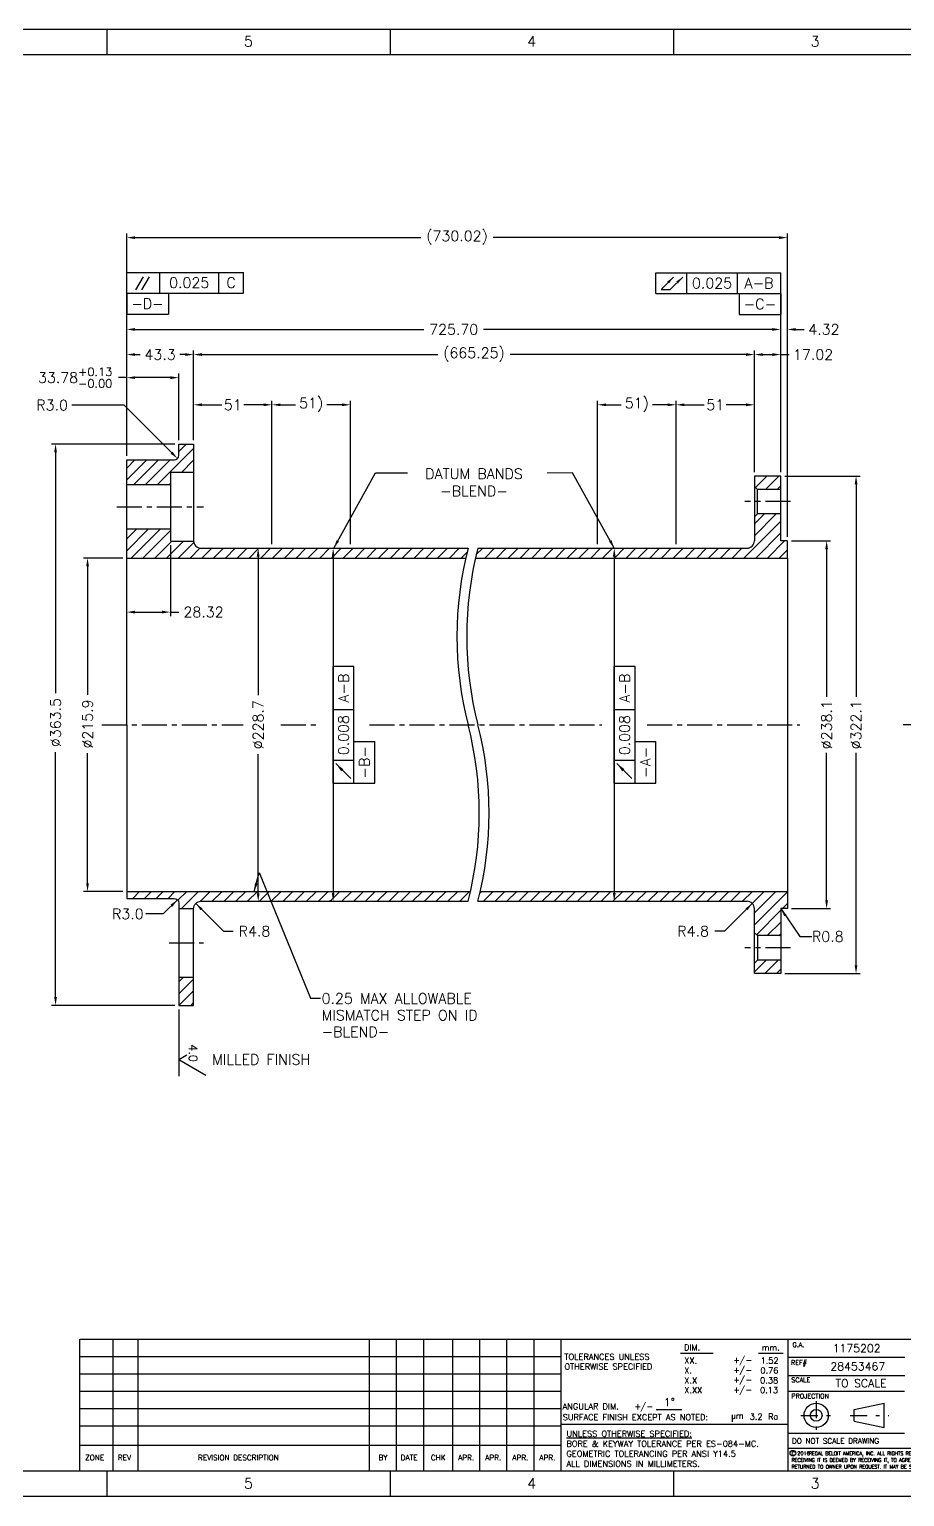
# Model space of a CAD drawing. Header units: inches. Extents: x 0 to 57.8, y 0 to 37.4.
# Drawn here: x 19.69 to 42.01, y 0 to 37.4 of the extents above; entities that cross this region are included whole.
import ezdxf
from ezdxf.enums import TextEntityAlignment as Align

# ---------------------------------------------------------------- set-up
doc = ezdxf.new("R2010")
doc.units = ezdxf.units.IN
doc.header["$LTSCALE"] = 0.51
doc.header["$MEASUREMENT"] = 0
doc.linetypes.add('CENTER', pattern=[2, 1.25, -0.25, 0.25, -0.25])
doc.linetypes.add('DASHDOT', pattern=[1, 0.5, -0.25, 0, -0.25])
for name, color, linetype in [('BORDER', 5, 'Continuous'), ('CENTER', 4, 'CENTER'), ('DIM', 1, 'Continuous'), ('OBJ', 2, 'Continuous'), ('ROUND_OFF_DIM', 5, 'Continuous'), ('TEXT', 2, 'Continuous'), ('XHATCH', 3, 'Continuous')]:
    doc.layers.add(name, color=color, linetype=linetype)
doc.styles.add('ROMANC', font='romanc', dxfattribs={"height": 0.1563})
doc.styles.add('ROMANS', font='romans')
doc.styles.get("Standard").update_dxf_attribs({"font": 'romans.shx'})
doc.dimstyles.get("Standard").update_dxf_attribs({"dimtxt": 0.156, "dimasz": 0.156, "dimexe": 0.0625, "dimexo": 0.0625, "dimgap": 0.09, "dimtad": 0, "dimdec": 3, "dimzin": 4, "dimdsep": 46, "dimtxsty": 'ROMANS', "dimcen": 0, "dimclrd": 1, "dimclre": 1, "dimclrt": 2, "dimazin": 1, "dimtfac": 0.8, "dimtdec": 3, "dimtofl": 0, "dimtmove": 0, "dimatfit": 3, "dimfxl": 1, "dimtolj": 1, "dimtzin": 4, "dimlwd": -1, "dimlwe": -1, "dimarcsym": 0})
doc.dimstyles.new('Standard$0', dxfattribs={"dimtxt": 0.156, "dimasz": 0.156, "dimexe": 0.0625, "dimexo": 0.0625, "dimgap": 0.09, "dimtad": 0, "dimdec": 3, "dimzin": 4, "dimdsep": 46, "dimtxsty": 'ROMANS', "dimcen": 0, "dimclrd": 1, "dimclre": 1, "dimclrt": 2, "dimazin": 1, "dimtfac": 0.8, "dimtdec": 3, "dimtofl": 0, "dimtmove": 0, "dimatfit": 3, "dimfxl": 1, "dimtolj": 1, "dimtzin": 4, "dimlwd": -1, "dimlwe": -1, "dimarcsym": 0})

# ---------------------------------------------------------------- blocks, each defined once
blk = doc.blocks.new('*D57')
at = {"layer": 'Defpoints', "color": 0, "transparency": 16777216}
for p in [(22.17, 24.671), (23.285, 24.358), (23.285, 22.546)]:
    blk.add_point(p, dxfattribs=at)
at = {"layer": 'DIM', "color": 1, "transparency": 16777216}
for p, q in [((23.285, 24.256), (23.285, 22.444)), ((22.382, 22.546), (23.072, 22.546)), ((23.285, 22.546), (23.497, 22.546))]:
    blk.add_line(p, q, dxfattribs=at)
for points in [[(22.382, 22.582), (22.382, 22.511), (22.17, 22.546)], [(23.072, 22.582), (23.072, 22.511), (23.285, 22.546)]]:
    blk.add_solid(points, dxfattribs=at)
at = {"layer": 'DIM', "color": 2, "transparency": 16777216, "insert": (24.13, 22.546), "char_height": 0.2652, "attachment_point": 5, "style": 'ROMANS'}
blk.add_mtext('\\A1;28.32', dxfattribs=at)
blk = doc.blocks.new('*D58')
at = {"layer": 'Defpoints', "color": 0, "transparency": 16777216}
for p in [(20.356, 26.83), (23.5, 26.83), (23.5, 12.52)]:
    blk.add_point(p, dxfattribs=at)
at = {"layer": 'DIM', "color": 1, "transparency": 16777216}
for p, q in [((23.398, 26.83), (20.254, 26.83)), ((20.356, 26.618), (20.356, 20.483)), ((20.356, 12.732), (20.356, 18.979)), ((23.398, 12.52), (20.254, 12.52))]:
    blk.add_line(p, q, dxfattribs=at)
for points in [[(20.321, 26.618), (20.391, 26.618), (20.356, 26.83)], [(20.321, 12.732), (20.391, 12.732), (20.356, 12.52)]]:
    blk.add_solid(points, dxfattribs=at)
at = {"layer": 'DIM', "color": 2, "transparency": 16777216, "insert": (20.356, 19.731), "char_height": 0.2652, "attachment_point": 5, "rotation": 90, "style": 'ROMANS'}
blk.add_mtext('\\A1;%%c363.5', dxfattribs=at)
blk = doc.blocks.new('*D59')
at = {"layer": 'Defpoints', "color": 0, "transparency": 16777216}
for p in [(22.17, 23.925), (21.172, 15.425), (22.17, 15.425)]:
    blk.add_point(p, dxfattribs=at)
at = {"layer": 'DIM', "color": 1, "transparency": 16777216}
for p, q in [((22.068, 23.925), (21.07, 23.925)), ((21.172, 23.713), (21.172, 20.439)), ((21.172, 15.637), (21.172, 18.947)), ((22.068, 15.425), (21.07, 15.425))]:
    blk.add_line(p, q, dxfattribs=at)
for points in [[(21.136, 23.713), (21.207, 23.713), (21.172, 23.925)], [(21.136, 15.637), (21.207, 15.637), (21.172, 15.425)]]:
    blk.add_solid(points, dxfattribs=at)
at = {"layer": 'DIM', "color": 2, "transparency": 16777216, "insert": (21.172, 19.693), "char_height": 0.2652, "attachment_point": 5, "rotation": 90, "style": 'ROMANS'}
blk.add_mtext('\\A1;%%c215.9', dxfattribs=at)
blk = doc.blocks.new('es-fin')
at = {"layer": 'DIM'}
for q in [(0.234, 0.405), (-0.071, 0.122)]:
    blk.add_line((0, 0), q, dxfattribs=at)
at = {"layer": 'DIM', "color": 2, "style": 'ROMANS'}
blk.add_attdef('000', text='', height=0.125, dxfattribs=at).set_placement((-0.096, 0.214), align=Align.MIDDLE_CENTER)
blk = doc.blocks.new('*D60')
at = {"layer": 'Defpoints', "color": 0, "transparency": 16777216}
for p in [(22.17, 29.11), (23.875, 26.83), (22.17, 26.425)]:
    blk.add_point(p, dxfattribs=at)
at = {"layer": 'TEXT', "color": 1, "transparency": 16777216}
for p, q in [((23.875, 26.932), (23.875, 29.212)), ((22.382, 29.11), (22.516, 29.11)), ((23.662, 29.11), (23.528, 29.11))]:
    blk.add_line(p, q, dxfattribs=at)
for points in [[(22.382, 29.146), (22.382, 29.075), (22.17, 29.11)], [(23.662, 29.146), (23.662, 29.075), (23.875, 29.11)]]:
    blk.add_solid(points, dxfattribs=at)
at = {"layer": 'TEXT', "color": 2, "transparency": 16777216, "insert": (23.022, 29.11), "char_height": 0.2652, "attachment_point": 5, "style": 'ROMANS'}
blk.add_mtext('\\A1;43.3', dxfattribs=at)
blk = doc.blocks.new('*D61')
at = {"layer": 'Defpoints', "color": 0, "transparency": 16777216}
for p in [(22.17, 28.522), (23.5, 26.83), (22.17, 26.425)]:
    blk.add_point(p, dxfattribs=at)
at = {"layer": 'DIM', "color": 1, "transparency": 16777216}
for p, q in [((22.17, 28.522), (21.957, 28.522)), ((22.17, 26.527), (22.17, 28.624)), ((23.287, 28.522), (22.382, 28.522)), ((23.5, 26.932), (23.5, 28.624))]:
    blk.add_line(p, q, dxfattribs=at)
for points in [[(22.382, 28.557), (22.382, 28.486), (22.17, 28.522)], [(23.287, 28.557), (23.287, 28.486), (23.5, 28.522)]]:
    blk.add_solid(points, dxfattribs=at)
at = {"layer": 'DIM', "color": 2, "transparency": 16777216, "insert": (20.856, 28.522), "char_height": 0.2652, "attachment_point": 5, "style": 'ROMANS'}
blk.add_mtext('\\A1;33.78{\\H0.21216;\\S+0.13^ -0.00;}', dxfattribs=at)
blk = doc.blocks.new('*D62')
at = {"layer": 'Defpoints', "color": 0, "transparency": 16777216}
for p in [(39.019, 24.362), (40.019, 24.362), (39.019, 14.988)]:
    blk.add_point(p, dxfattribs=at)
at = {"layer": 'DIM', "color": 1, "transparency": 16777216}
for p, q in [((39.121, 24.362), (40.121, 24.362)), ((40.019, 24.149), (40.019, 20.389)), ((40.019, 15.201), (40.019, 18.961)), ((39.121, 14.988), (40.121, 14.988))]:
    blk.add_line(p, q, dxfattribs=at)
for points in [[(39.984, 24.149), (40.055, 24.149), (40.019, 24.362)], [(39.984, 15.201), (40.055, 15.201), (40.019, 14.988)]]:
    blk.add_solid(points, dxfattribs=at)
at = {"layer": 'DIM', "color": 2, "transparency": 16777216, "insert": (40.019, 19.675), "char_height": 0.2652, "attachment_point": 5, "rotation": 90, "style": 'ROMANS'}
blk.add_mtext('\\A1;%%c238.1', dxfattribs=at)
blk = doc.blocks.new('*D63')
at = {"layer": 'Defpoints', "color": 0, "transparency": 16777216}
for p in [(38.849, 26.015), (40.769, 26.015), (38.849, 13.335)]:
    blk.add_point(p, dxfattribs=at)
at = {"layer": 'DIM', "color": 1, "transparency": 16777216}
for p, q in [((38.951, 26.015), (40.871, 26.015)), ((40.769, 25.803), (40.769, 20.389)), ((40.769, 13.547), (40.769, 18.961)), ((38.951, 13.335), (40.871, 13.335))]:
    blk.add_line(p, q, dxfattribs=at)
for points in [[(40.734, 25.803), (40.805, 25.803), (40.769, 26.015)], [(40.734, 13.547), (40.805, 13.547), (40.769, 13.335)]]:
    blk.add_solid(points, dxfattribs=at)
at = {"layer": 'DIM', "color": 2, "transparency": 16777216, "insert": (40.769, 19.675), "char_height": 0.2652, "attachment_point": 5, "rotation": 90, "style": 'ROMANS'}
blk.add_mtext('\\A1;%%c322.1', dxfattribs=at)
blk = doc.blocks.new('*D64')
at = {"layer": 'Defpoints', "color": 0, "transparency": 16777216}
for p in [(38.849, 29.11), (38.179, 26.015), (38.849, 26.015)]:
    blk.add_point(p, dxfattribs=at)
at = {"layer": 'DIM', "color": 1, "transparency": 16777216}
for p, q in [((38.179, 26.117), (38.179, 29.212)), ((38.849, 26.117), (38.849, 29.212)), ((38.392, 29.11), (38.637, 29.11)), ((38.849, 29.11), (39.062, 29.11))]:
    blk.add_line(p, q, dxfattribs=at)
for points in [[(38.392, 29.146), (38.392, 29.075), (38.179, 29.11)], [(38.637, 29.146), (38.637, 29.075), (38.849, 29.11)]]:
    blk.add_solid(points, dxfattribs=at)
at = {"layer": 'DIM', "color": 2, "transparency": 16777216, "insert": (39.675, 29.11), "char_height": 0.2652, "attachment_point": 5, "style": 'ROMANS'}
blk.add_mtext('\\A1;17.02', dxfattribs=at)
blk = doc.blocks.new('*D65')
at = {"layer": 'Defpoints', "color": 0, "transparency": 16777216}
for p in [(39.019, 29.751), (38.849, 26.015), (39.019, 24.362)]:
    blk.add_point(p, dxfattribs=at)
at = {"layer": 'DIM', "color": 1, "transparency": 16777216}
for p, q in [((38.637, 29.751), (38.424, 29.751)), ((38.849, 26.117), (38.849, 29.853)), ((39.019, 24.464), (39.019, 29.853)), ((39.232, 29.751), (39.444, 29.751))]:
    blk.add_line(p, q, dxfattribs=at)
for points in [[(38.637, 29.786), (38.637, 29.715), (38.849, 29.751)], [(39.232, 29.786), (39.232, 29.715), (39.019, 29.751)]]:
    blk.add_solid(points, dxfattribs=at)
at = {"layer": 'DIM', "color": 2, "transparency": 16777216, "insert": (39.95, 29.751), "char_height": 0.2652, "attachment_point": 5, "style": 'ROMANS'}
blk.add_mtext('\\A1;4.32', dxfattribs=at)
blk = doc.blocks.new('*D66')
at = {"layer": 'Defpoints', "color": 0, "transparency": 16777216}
for p in [(25.523, 24.175), (25.523, 24.175), (25.523, 15.17)]:
    blk.add_point(p, dxfattribs=at)
at = {"layer": 'DIM', "color": 1, "transparency": 16777216}
for p, q in [((25.523, 23.963), (25.523, 20.427)), ((25.523, 15.382), (25.523, 18.923))]:
    blk.add_line(p, q, dxfattribs=at)
for points in [[(25.487, 23.963), (25.558, 23.963), (25.523, 24.175)], [(25.487, 15.382), (25.558, 15.382), (25.523, 15.17)]]:
    blk.add_solid(points, dxfattribs=at)
at = {"layer": 'DIM', "color": 2, "transparency": 16777216, "insert": (25.523, 19.675), "char_height": 0.2652, "attachment_point": 5, "rotation": 90, "style": 'ROMANS'}
blk.add_mtext('\\A1;%%c228.7', dxfattribs=at)
blk = doc.blocks.new('*D67')
at = {"layer": 'Defpoints', "color": 0, "transparency": 16777216}
for p in [(27.435, 24.175), (27.435, 15.175), (27.451, 15.175)]:
    blk.add_point(p, dxfattribs=at)
at = {"layer": 'ROUND_OFF_DIM', "color": 1, "transparency": 16777216}
for p, q in [((27.435, 23.963), (27.435, 15.387)), ((27.349, 15.175), (27.333, 15.175))]:
    blk.add_line(p, q, dxfattribs=at)
for points in [[(27.4, 23.963), (27.47, 23.963), (27.435, 24.175)], [(27.4, 15.387), (27.47, 15.387), (27.435, 15.175)]]:
    blk.add_solid(points, dxfattribs=at)
blk = doc.blocks.new('ES-RUNCIR3')
at = {"layer": 'DIM', "color": 1}
for p, q in [((0, 0), (1.75, 0)), ((0, 0), (0, -0.312)), ((0.34, -0.312), (0.34, 0)), ((1.099, -0.312), (1.099, 0)), ((1.75, -0.312), (1.75, 0)), ((0, -0.312), (1.75, -0.312))]:
    blk.add_line(p, q, dxfattribs=at)
at = {"layer": 'TEXT'}
blk.add_line((0.068, -0.265), (0.293, -0.04), dxfattribs=at)
at = {"layer": 'TEXT', "color": 2, "linetype": 'ByBlock'}
blk.add_solid([(0.209, -0.153), (0.177, -0.12), (0.293, -0.04)], dxfattribs=at)
at = {"layer": 'TEXT', "style": 'ROMANS'}
blk.add_attdef('.0000', text='', height=0.156, dxfattribs=at).set_placement((0.719, -0.156), align=Align.MIDDLE_CENTER)
blk.add_attdef('A-B', text='', height=0.156, dxfattribs=at).set_placement((1.424, -0.156), align=Align.MIDDLE)
blk = doc.blocks.new('ES-FLAG')
at = {"layer": 'DIM'}
for p, q in [((0, 0), (0.625, 0)), ((0, 0), (0, -0.3125)), ((0.625, 0), (0.625, -0.3125)), ((0, -0.3125), (0.625, -0.3125))]:
    blk.add_line(p, q, dxfattribs=at)
at = {"layer": 'TEXT', "style": 'ROMANS'}
blk.add_attdef('-A-', text='', height=0.156, dxfattribs=at).set_placement((0.312, -0.15625), align=Align.MIDDLE_CENTER)
blk = doc.blocks.new('*D51')
at = {"layer": 'Defpoints', "color": 0, "transparency": 16777216}
for p in [(34.603, 24.175), (34.603, 15.175), (34.603, 15.175)]:
    blk.add_point(p, dxfattribs=at)
at = {"layer": 'ROUND_OFF_DIM', "color": 1, "transparency": 16777216}
blk.add_line((34.603, 23.963), (34.603, 15.387), dxfattribs=at)
for points in [[(34.568, 23.963), (34.639, 23.963), (34.603, 24.175)], [(34.568, 15.387), (34.639, 15.387), (34.603, 15.175)]]:
    blk.add_solid(points, dxfattribs=at)
blk = doc.blocks.new('*D52')
at = {"layer": 'Defpoints', "color": 0, "transparency": 16777216}
for p in [(38.179, 27.83), (38.179, 26.015), (36.179, 24.175)]:
    blk.add_point(p, dxfattribs=at)
at = {"layer": 'ROUND_OFF_DIM', "color": 1, "transparency": 16777216}
for p, q in [((36.179, 24.277), (36.179, 27.932)), ((36.392, 27.83), (36.9, 27.83)), ((37.967, 27.83), (37.458, 27.83)), ((38.179, 26.117), (38.179, 27.932))]:
    blk.add_line(p, q, dxfattribs=at)
for points in [[(36.392, 27.865), (36.392, 27.795), (36.179, 27.83)], [(37.967, 27.865), (37.967, 27.795), (38.179, 27.83)]]:
    blk.add_solid(points, dxfattribs=at)
at = {"layer": 'ROUND_OFF_DIM', "color": 2, "transparency": 16777216, "insert": (37.179, 27.83), "char_height": 0.2652, "attachment_point": 5, "style": 'ROMANS'}
blk.add_mtext('\\A1;51', dxfattribs=at)
blk = doc.blocks.new('*D53')
at = {"layer": 'Defpoints', "color": 0, "transparency": 16777216}
for p in [(34.179, 27.83), (34.179, 24.175), (36.179, 24.175)]:
    blk.add_point(p, dxfattribs=at)
at = {"layer": 'ROUND_OFF_DIM', "color": 1, "transparency": 16777216}
for p, q in [((34.179, 24.277), (34.179, 27.932)), ((34.392, 27.83), (34.78, 27.83)), ((35.967, 27.83), (35.578, 27.83)), ((36.179, 24.277), (36.179, 27.932))]:
    blk.add_line(p, q, dxfattribs=at)
for points in [[(34.392, 27.865), (34.392, 27.795), (34.179, 27.83)], [(35.967, 27.865), (35.967, 27.795), (36.179, 27.83)]]:
    blk.add_solid(points, dxfattribs=at)
at = {"layer": 'ROUND_OFF_DIM', "color": 2, "transparency": 16777216, "insert": (35.179, 27.83), "char_height": 0.2652, "attachment_point": 5, "style": 'ROMANS'}
blk.add_mtext('\\A1;51)', dxfattribs=at)
blk = doc.blocks.new('*D54')
at = {"layer": 'Defpoints', "color": 0, "transparency": 16777216}
for p in [(23.875, 29.11), (23.875, 26.83), (38.179, 26.015)]:
    blk.add_point(p, dxfattribs=at)
at = {"layer": 'ROUND_OFF_DIM', "color": 1, "transparency": 16777216}
for p, q in [((23.875, 26.932), (23.875, 29.212)), ((38.179, 26.117), (38.179, 29.212)), ((24.087, 29.11), (30.104, 29.11)), ((37.967, 29.11), (31.95, 29.11))]:
    blk.add_line(p, q, dxfattribs=at)
for points in [[(24.087, 29.146), (24.087, 29.075), (23.875, 29.11)], [(37.967, 29.146), (37.967, 29.075), (38.179, 29.11)]]:
    blk.add_solid(points, dxfattribs=at)
at = {"layer": 'ROUND_OFF_DIM', "color": 2, "transparency": 16777216, "insert": (31.027, 29.11), "char_height": 0.2652, "attachment_point": 5, "style": 'ROMANS'}
blk.add_mtext('\\A1;(665.25)', dxfattribs=at)
blk = doc.blocks.new('*D55')
at = {"layer": 'Defpoints', "color": 0, "transparency": 16777216}
for p in [(22.17, 29.751), (22.17, 26.425), (38.849, 26.015)]:
    blk.add_point(p, dxfattribs=at)
at = {"layer": 'ROUND_OFF_DIM', "color": 1, "transparency": 16777216}
for p, q in [((22.17, 26.527), (22.17, 31.196)), ((38.849, 26.117), (38.849, 31.196)), ((22.382, 29.751), (29.751, 29.751)), ((38.637, 29.751), (31.268, 29.751))]:
    blk.add_line(p, q, dxfattribs=at)
for points in [[(22.382, 29.786), (22.382, 29.715), (22.17, 29.751)], [(38.637, 29.786), (38.637, 29.715), (38.849, 29.751)]]:
    blk.add_solid(points, dxfattribs=at)
at = {"layer": 'ROUND_OFF_DIM', "color": 2, "transparency": 16777216, "insert": (30.509, 29.751), "char_height": 0.2652, "attachment_point": 5, "style": 'ROMANS'}
blk.add_mtext('\\A1;725.70', dxfattribs=at)
blk = doc.blocks.new('ES-PARL1')
at = {"layer": 'DIM'}
for p, q in [((0, 0), (1.75, 0)), ((0, -0.312), (1.75, -0.312))]:
    blk.add_line(p, q, dxfattribs=at)
at = {"layer": 'DIM', "color": 1}
for p, q in [((0, -0.312), (0, 0)), ((0.496, -0.312), (0.496, 0)), ((1.38, -0.312), (1.38, 0)), ((1.75, -0.312), (1.75, 0))]:
    blk.add_line(p, q, dxfattribs=at)
at = {"layer": 'TEXT', "color": 2}
for p, q in [((0.138, -0.261), (0.25, -0.067)), ((0.228, -0.261), (0.34, -0.067))]:
    blk.add_line(p, q, dxfattribs=at)
at = {"layer": 'TEXT', "style": 'ROMANS'}
for tag, p in [('.0000', (0.938, -0.154)), ('A', (1.565, -0.154))]:
    blk.add_attdef(tag, text='', height=0.156, dxfattribs=at).set_placement(p, align=Align.MIDDLE_CENTER)
blk = doc.blocks.new('ES-RUNTOT2')
at = {"layer": 'DIM', "color": 1}
for p, q in [((0, 0), (1.875, 0)), ((0, -0.312), (0, 0)), ((0.465, -0.312), (0.465, 0)), ((1.224, -0.312), (1.224, 0)), ((1.875, -0.312), (1.875, 0)), ((0, -0.312), (1.875, -0.312))]:
    blk.add_line(p, q, dxfattribs=at)
at = {"layer": 'TEXT', "color": 2}
for p, q in [((0.081, -0.252), (0.268, -0.064)), ((0.218, -0.252), (0.405, -0.064)), ((0.081, -0.252), (0.218, -0.252))]:
    blk.add_line(p, q, dxfattribs=at)
at = {"layer": 'TEXT', "color": 2, "linetype": 'ByBlock'}
for points in [[(0.199, -0.158), (0.172, -0.131), (0.268, -0.064)], [(0.336, -0.158), (0.309, -0.131), (0.405, -0.064)]]:
    blk.add_solid(points, dxfattribs=at)
at = {"layer": 'TEXT', "style": 'ROMANS'}
blk.add_attdef('.0000', text='', height=0.156, dxfattribs=at).set_placement((0.844, -0.156), align=Align.MIDDLE_CENTER)
blk.add_attdef('A-B', text='', height=0.156, dxfattribs=at).set_placement((1.549, -0.156), align=Align.MIDDLE)
blk = doc.blocks.new('*D56')
at = {"layer": 'Defpoints', "color": 0, "transparency": 16777216}
for p in [(22.17, 32.091), (22.17, 26.425), (39.019, 24.362)]:
    blk.add_point(p, dxfattribs=at)
at = {"layer": 'ROUND_OFF_DIM', "color": 1, "transparency": 16777216}
for p, q in [((22.17, 26.527), (22.17, 32.196)), ((39.019, 24.464), (39.019, 32.196)), ((22.382, 32.091), (29.672, 32.091)), ((38.807, 32.091), (31.517, 32.091))]:
    blk.add_line(p, q, dxfattribs=at)
for points in [[(22.382, 32.126), (22.382, 32.055), (22.17, 32.091)], [(38.807, 32.126), (38.807, 32.055), (39.019, 32.091)]]:
    blk.add_solid(points, dxfattribs=at)
at = {"layer": 'ROUND_OFF_DIM', "color": 2, "transparency": 16777216, "insert": (30.594, 32.091), "char_height": 0.2652, "attachment_point": 5, "style": 'ROMANS'}
blk.add_mtext('\\A1;(730.02)', dxfattribs=at)
blk = doc.blocks.new('*D68')
at = {"layer": 'Defpoints', "color": 0, "transparency": 16777216}
for p in [(23.875, 27.83), (23.875, 26.83), (25.875, 24.175)]:
    blk.add_point(p, dxfattribs=at)
at = {"layer": 'ROUND_OFF_DIM', "color": 1, "transparency": 16777216}
for p, q in [((23.875, 26.932), (23.875, 27.932)), ((24.087, 27.83), (24.596, 27.83)), ((25.662, 27.83), (25.154, 27.83)), ((25.875, 24.277), (25.875, 27.932))]:
    blk.add_line(p, q, dxfattribs=at)
for points in [[(24.087, 27.865), (24.087, 27.795), (23.875, 27.83)], [(25.662, 27.865), (25.662, 27.795), (25.875, 27.83)]]:
    blk.add_solid(points, dxfattribs=at)
at = {"layer": 'ROUND_OFF_DIM', "color": 2, "transparency": 16777216, "insert": (24.875, 27.83), "char_height": 0.2652, "attachment_point": 5, "style": 'ROMANS'}
blk.add_mtext('\\A1;51', dxfattribs=at)
blk = doc.blocks.new('*D69')
at = {"layer": 'Defpoints', "color": 0, "transparency": 16777216}
for p in [(27.875, 27.83), (25.875, 24.175), (27.875, 24.175)]:
    blk.add_point(p, dxfattribs=at)
at = {"layer": 'ROUND_OFF_DIM', "color": 1, "transparency": 16777216}
for p, q in [((25.875, 24.277), (25.875, 27.932)), ((26.087, 27.83), (26.476, 27.83)), ((27.662, 27.83), (27.274, 27.83)), ((27.875, 24.277), (27.875, 27.932))]:
    blk.add_line(p, q, dxfattribs=at)
for points in [[(26.087, 27.865), (26.087, 27.795), (25.875, 27.83)], [(27.662, 27.865), (27.662, 27.795), (27.875, 27.83)]]:
    blk.add_solid(points, dxfattribs=at)
at = {"layer": 'ROUND_OFF_DIM', "color": 2, "transparency": 16777216, "insert": (26.875, 27.83), "char_height": 0.2652, "attachment_point": 5, "style": 'ROMANS'}
blk.add_mtext('\\A1;51)', dxfattribs=at)
blk = doc.blocks.new('D')
at = {"color": 4}
blk.add_line((22.124, 1.229), (22.124, 1.123), dxfattribs=at)
at = {"layer": 'BORDER', "color": 5, "linetype": 'Continuous', "extrusion": (0, 1, 0)}
for p, q in [((34, 22), (0, 22)), ((12.75, 21.62), (12.75, 22)), ((17, 21.62), (17, 22)), ((21.25, 21.62), (21.25, 22)), ((33.62, 21.62), (0.38, 21.62)), ((12.34, 2.36), (30.558, 2.36)), ((12.34, 0.38), (12.34, 2.36)), ((12.84, 0.38), (12.84, 2.36)), ((13.215, 0.38), (13.215, 2.36)), ((16.684, 0.38), (16.684, 2.36)), ((17.09, 0.38), (17.09, 2.36)), ((17.496, 0.38), (17.496, 2.36)), ((17.934, 0.38), (17.934, 2.36)), ((18.34, 0.38), (18.34, 2.36)), ((18.746, 0.38), (18.746, 2.36)), ((19.152, 0.38), (19.152, 2.36)), ((19.558, 0.38), (19.558, 2.36)), ((22.965, 0.38), (22.965, 2.36)), ((22.965, 1.004), (22.965, 2.36)), ((22.965, 1.004), (22.965, 2.36)), ((22.965, 0.38), (22.965, 2.36)), ((22.965, 1.004), (22.965, 2.36)), ((12.34, 2.1), (19.558, 2.1)), ((22.965, 2.089), (24.715, 2.089)), ((12.34, 1.84), (19.558, 1.84)), ((22.965, 1.818), (24.715, 1.818)), ((12.34, 1.58), (19.558, 1.58)), ((22.965, 1.582), (24.708, 1.582)), ((12.34, 1.32), (19.558, 1.32)), ((12.34, 1.06), (19.558, 1.06)), ((19.558, 1.089), (22.965, 1.089)), ((22.965, 0.38), (22.965, 1.004)), ((22.965, 0.38), (22.965, 1.004)), ((22.965, 0.952), (24.708, 0.952)), ((12.34, 0.77), (19.558, 0.77)), ((30.558, 0.722), (22.965, 0.722)), ((33.62, 0.38), (0.38, 0.38)), ((12.75, 0), (12.75, 0.38)), ((17, 0), (17, 0.38)), ((21.25, 0), (21.25, 0.38)), ((34, 0), (0, 0))]:
    blk.add_line(p, q, dxfattribs=at)
at = {"layer": 'BORDER', "color": 4, "linetype": 'Continuous', "extrusion": (0, 1, 0)}
for p, q in [((21.349, 2.153), (21.841, 2.153)), ((22.521, 2.153), (22.889, 2.153)), ((23.955, 1.307), (24.403, 1.401)), ((24.403, 1.037), (24.403, 1.401)), ((20.983, 1.309), (21.369, 1.309)), ((23.955, 1.13), (23.955, 1.307)), ((23.955, 1.13), (24.403, 1.037))]:
    blk.add_line(p, q, dxfattribs=at)
at = {"layer": 'BORDER', "color": 4, "linetype": 'DASHDOT', "extrusion": (0, 1, 0)}
for p, q in [((23.384, 1.434), (23.384, 1)), ((23.156, 1.219), (23.612, 1.219)), ((23.894, 1.219), (24.474, 1.219))]:
    blk.add_line(p, q, dxfattribs=at)
at = {"layer": 'BORDER', "color": 4, "linetype": 'Continuous'}
for centre, radius in [((23.384, 1.219), 0.182), ((23.384, 1.219), 0.0885), ((23.034, 0.651), 0.0427)]:
    blk.add_circle(centre, radius, dxfattribs=at)
at = {"insert": (19.638, 0.988), "char_height": 0.08994, "width": 3.64396, "attachment_point": 1, "style": 'ROMANS'}
blk.add_mtext('{\\L\\C4;UNLESS OTHERWISE SPECIFIED:\\P\\lBORE & KEYWAY TOLERANCE PER ES-084-MC.\\PGEOMETRIC TOLERANCING PER ANSI Y14.5\\PALL DIMENSIONS IN MILLIMETERS.}', dxfattribs=at)
at = {"color": 2, "style": 'ROMANS'}
for tag, height, p in [('GA_NO', 0.12, (23.991, 2.224)), ('CP', 0.12, (24.008, 1.954)), ('PART', 0.156, (31.665, 2.013)), ('CPLG', 0.156, (31.665, 1.76)), ('SCALE', 0.12, (24.058, 1.7)), ('LINE3', 0.156, (31.665, 1.507)), ('AT', 0.12, (21.182, 1.415)), ('DWG_NO', 0.225, (31.392, 0.941)), ('PG', 0.1, (32.66, 0.866)), ('OF', 0.1, (32.979, 0.866)), ('R', 0.125, (33.34, 0.889))]:
    blk.add_attdef(tag, text='', height=height, dxfattribs=at).set_placement(p, align=Align.MIDDLE)
blk.add_attdef('COPY_YEAR', (23.1, 0.622), '', height=0.055, dxfattribs=at)
at = {"layer": 'BORDER', "color": 2, "linetype": 'Continuous', "style": 'ROMANC'}
for s, p in [('5', (14.8, 21.742)), ('4', (19.05, 21.742)), ('3', (23.3, 21.742)), ('5', (14.8, 0.122)), ('4', (19.05, 0.122)), ('3', (23.3, 0.122))]:
    blk.add_text(s, height=0.156, dxfattribs=at).set_placement(p)
at = {"layer": 'BORDER', "color": 4, "linetype": 'Continuous', "style": 'ROMANS'}
for s, height, p in [('DIM.', 0.09, (21.401, 2.193)), ('mm.', 0.09, (22.567, 2.193)), ('G.A.', 0.07, (23.029, 2.243)), ('TOLERANCES UNLESS', 0.09, (19.607, 2.052)), ('OTHERWISE SPECIFIED', 0.09, (19.607, 1.905)), ('XX.', 0.09, (21.405, 1.994)), ('1.52', 0.09, (22.55, 1.994)), ('REF#', 0.07, (23.007, 1.974)), ('X.', 0.09, (21.405, 1.847)), ('X.X', 0.09, (21.405, 1.699)), ('0.38', 0.09, (22.544, 1.699)), ('0.76', 0.09, (22.547, 1.847)), ('SCALE', 0.07, (23.012, 1.715)), ('X.XX', 0.09, (21.405, 1.552)), ('0.13', 0.09, (22.542, 1.552)), ('PROJECTION', 0.07, (23.012, 1.474)), ('ANGULAR DIM.', 0.09, (19.581, 1.309)), ('SURFACE FINISH EXCEPT AS NOTED:', 0.09, (19.582, 1.146)), ('um', 0.09, (22.107, 1.169)), ('3.2', 0.09, (22.387, 1.154)), ('Ra', 0.09, (22.662, 1.156)), ('DO NOT SCALE DRAWING', 0.08, (23.021, 0.795)), ('ZONE', 0.08, (12.418, 0.545)), ('REV', 0.08, (12.909, 0.545)), ('REVISION DESCRIPTION', 0.08, (14.111, 0.545)), ('BY', 0.08, (16.819, 0.546)), ('DATE', 0.08, (17.151, 0.545)), ('CHK', 0.08, (17.605, 0.545)), ('APR.', 0.08, (18.014, 0.545)), ('APR.', 0.08, (18.42, 0.545)), ('APR.', 0.08, (18.826, 0.545)), ('APR.', 0.08, (19.232, 0.545))]:
    blk.add_text(s, height=height, dxfattribs=at).set_placement(p)
at = {"layer": 'BORDER', "color": 4, "linetype": 'Continuous'}
for s, p in [('+', (22.141, 2.002)), ('/', (22.232, 2.002)), ('-', (22.322, 2.002)), ('+', (22.141, 1.855)), ('+', (22.141, 1.71)), ('/', (22.232, 1.855)), ('/', (22.232, 1.71)), ('-', (22.322, 1.855)), ('+', (22.141, 1.557)), ('/', (22.232, 1.557)), ('-', (22.322, 1.71)), ('-', (22.322, 1.557)), ('+', (20.657, 1.309)), ('/', (20.748, 1.309)), ('-', (20.839, 1.309))]:
    blk.add_text(s, height=0.09, dxfattribs=at).set_placement(p)
at = {"layer": 'BORDER', "insert": (23.015, 0.546), "char_height": 0.055, "width": 10.00212, "attachment_point": 4, "line_spacing_factor": 1.090909, "style": 'ROMANS'}
blk.add_mtext('{\\W0.94;\\C4;C      REGAL BELOIT AMERICA, INC. ALL RIGHTS RESERVED. PROPRIETARY AND CONFIDENTIAL INFORMATION - THIS DOCUMENT IS THE PROPERTY OF REGAL BELOIT AMERICA, INC. (\\fArial|b0|i0|c0|p34;“\\Fromans|c0;OWNER\\fArial|b0|i0|c0|p34;”\\Fromans|c0;) AND CONTAINS OWNER\\fArial|b0|i0|c0|p34;’\\Fromans|c0;S PROPRIETARY INFORMATION. ANY PERSON, CORPORATION, OR OTHER FIRM RECEIVING IT IS DEEMED BY RECEIVING IT, TO AGREE THAT IT, AND/OR ANY PART OF IT, SHALL NOT BE DISCLOSED TO ANY PERSON, CORPORATION OR OTHER ENTITY, DUPLICATED, AND/OR USED, EXCEPT AS EXPRESSLY APPROVED IN WRITING IN ADVANCE BY OWNER. THIS DOCUMENT SHALL BE RETURNED TO OWNER UPON REQUEST. IT MAY BE SUBJECT TO CERTAIN RESTRICTIONS UNDER APPLICABLE EXPORT CONTROL LAWS AND REGULATIONS. }', dxfattribs=at)
at = {"layer": 'BORDER', "style": 'ROMANS', "flags": 1}
for tag, p in [('DWG_TYP', (34.127, 2.349)), ('REMARK', (34.127, 2.157)), ('FEA1', (34.127, 1.517)), ('FEA2', (34.126, 1.331))]:
    blk.add_attdef(tag, p, '', height=0.1, dxfattribs=at)

msp = doc.modelspace()

# ---------------------------------------------------------------- hatches: boundary and pattern name
at = {"layer": 'XHATCH'}
h = msp.add_hatch(dxfattribs=at)
h.set_pattern_fill('ANSI31', color=256, scale=1.7)
h.set_pattern_definition([(45, (-0.15326, 37.2495), (-0.1502602, 0.1502602), [])])
h.paths.add_polyline_path([(30.93679, 15.425), (22.16977, 15.425), (22.16977, 15.25), (23.37977, 15.25, -0.41421356), (23.49977, 15.13), (23.49977, 14.9915), (23.87488, 14.9915, -0.40422672), (24.06477, 15.175), (30.87604, 15.175, 0.00714691)])
h.paths.add_polyline_path([(23.87477, 13.2415), (23.49977, 13.2415), (23.49977, 12.52), (23.87477, 12.52)])
h.paths.add_polyline_path([(39.01919, 15.425), (31.18679, 15.425, -0.00714691), (31.12604, 15.175), (37.98919, 15.175, -0.41421356), (38.17919, 14.985), (38.17919, 14.373), (38.25219, 14.3), (38.84919, 14.3), (38.84919, 14.98825), (39.01919, 14.98825)])
h.paths.add_polyline_path([(38.84919, 13.675), (38.25219, 13.675), (38.17919, 13.602), (38.17919, 13.335), (38.84919, 13.335)])
h.paths.add_polyline_path([(38.84919, 25.05), (38.25219, 25.05), (38.17919, 24.977), (38.17919, 24.365, -0.41421356), (37.98919, 24.175), (31.12604, 24.175, 0.00714691), (31.06529, 23.925), (39.01919, 23.925), (39.01919, 24.36175), (38.84919, 24.36175)])
h.paths.add_polyline_path([(38.84919, 26.015), (38.17919, 26.015), (38.17919, 25.748), (38.25219, 25.675), (38.84919, 25.675)])
h.paths.add_polyline_path([(30.87604, 24.175), (24.06477, 24.175, -0.40422672), (23.87488, 24.3585), (23.28477, 24.3585), (23.28477, 24.671), (22.16977, 24.671), (22.16977, 23.925), (30.81529, 23.925, -0.00714691)])
h.paths.add_polyline_path([(23.87477, 26.83), (23.49977, 26.83), (23.49977, 26.545, -0.41421356), (23.37977, 26.425), (22.16977, 26.425), (22.16977, 25.796), (23.28477, 25.796), (23.28477, 26.1085), (23.87477, 26.1085)])

# ---------------------------------------------------------------- linework, layer by layer
at = {"layer": 'CENTER'}
for p, q in [((21.91977, 25.2335), (24.12477, 25.2335)), ((39.09919, 25.3625), (37.92919, 25.3625)), ((21.53666, 19.675), (25.14232, 19.675)), ((26.09821, 19.675), (27.05411, 19.675)), ((28.36248, 19.675), (34.28618, 19.675)), ((35.44022, 19.675), (39.33644, 19.675)), ((48.72557, 19.675), (41.88557, 19.675)), ((23.24977, 14.1165), (24.12477, 14.1165)), ((39.09919, 13.9875), (37.92919, 13.9875))]:
    msp.add_line(p, q, dxfattribs=at)
at = {"layer": 'DIM', "color": 1}
for p, q in [((22.10344, 27.82133), (20.77344, 27.82133)), ((23.31436, 26.61041), (22.10344, 27.82133))]:
    msp.add_line(p, q, dxfattribs=at)
at = {"layer": 'DIM'}
msp.add_line((23.49977, 12.418), (23.49977, 10.718), dxfattribs=at)
at = {"layer": 'DIM', "color": 1}
msp.add_solid([(23.33941, 26.63545), (23.28932, 26.58536), (23.46463, 26.46015)], dxfattribs=at)
at = {"layer": 'OBJ'}
for p, q in [((23.87477, 26.1085), (23.28477, 26.1085)), ((23.28477, 26.1085), (23.28477, 24.3585)), ((38.84919, 26.015), (38.17919, 26.015)), ((38.17919, 26.015), (38.17919, 24.365)), ((38.84919, 24.36175), (38.84919, 26.015)), ((22.16977, 25.796), (23.28477, 25.796)), ((38.25219, 25.675), (38.17919, 25.748)), ((38.84919, 25.675), (38.25219, 25.675)), ((38.25219, 25.05), (38.25219, 25.675)), ((38.25219, 25.05), (38.17919, 24.977)), ((38.84919, 25.05), (38.25219, 25.05)), ((22.16977, 24.671), (23.28477, 24.671)), ((23.28477, 24.3585), (23.87488, 24.3585)), ((39.01919, 24.36175), (38.84919, 24.36175)), ((39.01919, 23.925), (39.01919, 24.36175)), ((24.06477, 24.175), (30.87604, 24.175)), ((31.12604, 24.175), (37.98919, 24.175)), ((22.16977, 23.925), (30.81529, 23.925)), ((31.06529, 23.925), (39.01919, 23.925)), ((39.01919, 23.925), (39.01919, 15.425)), ((22.16977, 15.425), (30.93679, 15.425)), ((31.18679, 15.425), (39.01919, 15.425)), ((39.01919, 15.425), (39.01919, 14.98825)), ((23.49977, 14.9915), (23.87477, 14.9915)), ((24.06477, 15.175), (30.87604, 15.175)), ((31.12604, 15.175), (37.98919, 15.175)), ((38.17919, 13.335), (38.17919, 14.985)), ((39.01919, 14.98825), (38.84919, 14.98825)), ((38.84919, 14.98825), (38.84919, 13.335)), ((38.25219, 14.3), (38.17919, 14.373)), ((38.84919, 14.3), (38.25219, 14.3)), ((38.25219, 14.3), (38.25219, 13.675)), ((38.25219, 13.675), (38.17919, 13.602)), ((38.84919, 13.675), (38.25219, 13.675)), ((23.49977, 13.2415), (23.87477, 13.2415)), ((38.84919, 13.335), (38.17919, 13.335))]:
    msp.add_line(p, q, dxfattribs=at)
for points in [[(22.16977, 19.675), (22.16977, 23.925), (22.16977, 26.425), (23.37977, 26.425, 0.41421356), (23.49977, 26.545), (23.49977, 26.83), (23.87477, 26.83), (23.87477, 24.365, 0.41421356), (24.06477, 24.175, 0.41421356)], [(22.16977, 19.675), (22.16977, 15.425), (22.16977, 15.25), (23.37977, 15.25, -0.41421356), (23.49977, 15.13), (23.49977, 12.52), (23.87477, 12.52), (23.87477, 14.985, -0.41421356), (24.06477, 15.175, -0.41421356)]]:
    msp.add_lwpolyline(points, format="xyb", dxfattribs=at)
for centre, radius, start, end in [((37.98919, 24.365), 0.19, 270, 0), ((39.59025, 21.925), 9, 165.522488, 194.477512), ((39.84025, 21.925), 9, 165.522488, 194.477512), ((22.16182, 17.425), 9, 345.522488, 14.477512), ((22.41182, 17.425), 9, 345.522488, 14.477512), ((37.98919, 14.985), 0.19, 0, 90)]:
    msp.add_arc(centre, radius, start, end, dxfattribs=at)

# ---------------------------------------------------------------- block references
at = {"layer": 'DIM', "xscale": 1.7, "yscale": 1.7, "zscale": 1.7}
for name, p, values in [('ES-PARL1', (22.16977, 31.205), {'.0000': '0.025', 'A': 'C'}), ('ES-RUNTOT2', (35.66169, 31.1956), {'.0000': '0.025', 'A-B': 'A-B'}), ('ES-FLAG', (22.16977, 30.6746), {'-A-': '-D-'}), ('ES-FLAG', (37.78669, 30.6652), {'-A-': '-C-'})]:
    msp.add_blockref(name, p, dxfattribs=at).add_auto_attribs(values)
for name, p, rotation, values in [('ES-RUNCIR3', (27.43504, 18.1875), 90, {'.0000': '0.008', 'A-B': 'A-B'}), ('ES-RUNCIR3', (34.60309, 18.1875), 90, {'.0000': '0.008', 'A-B': 'A-B'}), ('ES-FLAG', (27.96544, 18.1875), 90, {'-A-': '-B-'}), ('ES-FLAG', (35.13349, 18.1875), 90, {'-A-': '-A-'}), ('es-fin', (23.49977, 11.143), 270, {'000': '4.0'})]:
    msp.add_blockref(name, p, dxfattribs=dict(at, rotation=rotation)).add_auto_attribs(values)
at = {"layer": 'XHATCH'}
ref = msp.add_blockref('D', (0, 0), dxfattribs=dict(at, xscale=1.7, yscale=1.7, zscale=1.7))
ref.add_attrib('GA_NO', '1175202', dxfattribs={"layer": '0', "color": 2, "height": 0.204, "style": 'ROMANS'}).set_placement((40.78394, 3.78148), align=Align.MIDDLE)
ref.add_attrib('CP', '28453467', dxfattribs={"layer": '0', "color": 2, "height": 0.204, "style": 'ROMANS'}).set_placement((40.81418, 3.32146), align=Align.MIDDLE)
ref.add_attrib('AT', '1%%d', dxfattribs={"layer": '0', "color": 2, "height": 0.204, "style": 'ROMANS'}).set_placement((36.00867, 2.40621), align=Align.MIDDLE)
ref.add_attrib('SCALE', 'TO SCALE', dxfattribs={"layer": '0', "color": 2, "height": 0.204, "style": 'ROMANS'}).set_placement((40.89884, 2.88993), align=Align.MIDDLE)
ref.add_attrib('COPY_YEAR', '2016', (39.27002, 1.05714), dxfattribs={"layer": '0', "color": 2, "height": 0.0935, "style": 'ROMANS'})

# ---------------------------------------------------------------- texts
at = {"layer": 'DIM', "color": 2, "char_height": 0.2652, "style": 'ROMANS'}
for s, insert, attachment_point in [('\\A1;R3.0', (20.67144, 27.95393), 3), ('\\A1;DATUM BANDS\\P-BLEND-', (31.02698, 25.85103), 5), ('\\A1;R3.0', (22.60239, 14.85423), 6)]:
    msp.add_mtext(s, dxfattribs=dict(at, insert=insert, attachment_point=attachment_point))
at = {"layer": 'TEXT', "style": 'ROMANS'}
for p in [(25.83176, 14.41224), (37.01781, 14.41224)]:
    msp.add_text('R4.8', height=0.2652, dxfattribs=at).set_placement(p, align=Align.MIDDLE_RIGHT)
for s, p in [('R0.8', (39.64534, 14.27855)), ('0.25 MAX ALLOWABLE', (27.1401, 12.69657)), ('MISMATCH STEP ON ID', (27.1401, 12.27157)), ('-BLEND-', (27.1401, 11.84657)), ('MILLED FINISH', (24.34977, 11.143))]:
    msp.add_text(s, height=0.2652, dxfattribs=at).set_placement(p, align=Align.MIDDLE_LEFT)

# ---------------------------------------------------------------- dimensions: what is measured, and where the dimension line sits
at = {"layer": 'DIM'}
for base, p1, p2, override, picture, middle in [((39.01919, 29.7506), (38.84919, 26.015), (39.01919, 24.36175), {"dimscale": 1.7, "dimasz": 0.125, "dimexe": 0.06, "dimexo": 0.06, "dimgap": 0.06, "dimdec": 2, "dimlfac": 25.4, "dimzin": 0, "dimpost": '<>', "dimcen": 0.06, "dimadec": 3, "dimtp": 0, "dimtm": 0, "dimtdec": 2, "dimtzin": 0}, '*D65', (39.95031, 29.7506)), ((22.16977, 28.52156), (23.49977, 26.83), (22.16977, 26.425), {"dimscale": 1.7, "dimasz": 0.125, "dimexe": 0.06, "dimexo": 0.06, "dimgap": 0.06, "dimdec": 2, "dimlfac": 25.4, "dimzin": 0, "dimpost": '<>', "dimcen": 0.06, "dimadec": 3, "dimtol": 1, "dimtp": 0.127, "dimtm": 0, "dimtdec": 2, "dimtzin": 0}, '*D61', (20.85635, 28.52156))]:
    dim = msp.add_linear_dim(base=base, p1=p1, p2=p2, dimstyle='Standard$0', override=override, dxfattribs=at)
    dim.commit()
    dim.dimension.update_dxf_attribs({"geometry": picture, "text_midpoint": middle})
for base, p1, p2, override, picture, middle in [((38.84919, 29.1104), (38.17919, 26.015), (38.84919, 26.015), {"dimscale": 1.7, "dimasz": 0.125, "dimexe": 0.06, "dimexo": 0.06, "dimgap": 0.06, "dimdec": 2, "dimlfac": 25.4, "dimzin": 0, "dimpost": '<>', "dimcen": 0.06, "dimadec": 3, "dimtp": 0, "dimtm": 0, "dimtdec": 2, "dimtzin": 0}, '*D64', (39.67515, 29.1104)), ((23.28477, 22.54614), (22.16977, 24.671), (23.28477, 24.3585), {"dimscale": 1.7, "dimasz": 0.125, "dimexe": 0.06, "dimexo": 0.06, "dimgap": 0.06, "dimdec": 2, "dimlfac": 25.4, "dimzin": 0, "dimpost": '<>', "dimcen": 0.06, "dimse1": 1, "dimadec": 3, "dimtp": 0, "dimtm": 0, "dimtdec": 2, "dimtzin": 0}, '*D57', (24.12967, 22.54614))]:
    dim = msp.add_linear_dim(base=base, p1=p1, p2=p2, dimstyle='Standard$0', override=override, dxfattribs=at)
    dim.commit()
    dim.dimension.update_dxf_attribs({"geometry": picture, "text_midpoint": middle, "dimtype": 160})
for base, p1, p2, picture, middle in [((20.35605, 26.83), (23.49977, 12.52), (23.49977, 26.83), '*D58', (20.35605, 19.73102)), ((40.76919, 26.015), (38.84919, 13.335), (38.84919, 26.015), '*D63', (40.76919, 19.675)), ((40.01919, 24.36175), (39.01919, 14.98825), (39.01919, 24.36175), '*D62', (40.01919, 19.675)), ((25.52272, 24.175), (25.52272, 15.16956), (25.52272, 24.175), '*D66', (25.52272, 19.675)), ((21.17155, 15.425), (22.16977, 23.925), (22.16977, 15.425), '*D59', (21.17155, 19.69311))]:
    dim = msp.add_linear_dim(base=base, p1=p1, p2=p2, angle=90, dimstyle='Standard$0', override={"dimscale": 1.7, "dimasz": 0.125, "dimexe": 0.06, "dimexo": 0.06, "dimgap": 0.06, "dimdec": 1, "dimlfac": 25.4, "dimzin": 0, "dimpost": '%%c<>', "dimcen": 0.06, "dimtp": 0, "dimtm": 0, "dimtdec": 1, "dimtzin": 0}, dxfattribs=at)
    dim.commit()
    dim.dimension.update_dxf_attribs({"geometry": picture, "text_midpoint": middle, "dimtype": 160})
at = {"layer": 'ROUND_OFF_DIM'}
for base, p1, p2, text, override, picture, middle in [((22.16977, 32.0908), (39.01919, 24.36175), (22.16977, 26.425), '(730.02)', {"dimscale": 1.7, "dimasz": 0.125, "dimexe": 0.062, "dimexo": 0.06, "dimgap": 0.06, "dimpost": '<>', "dimcen": 0.06, "dimadec": 3}, '*D56', (30.59448, 32.0908)), ((22.16977, 29.7506), (38.84919, 26.015), (22.16977, 26.425), '725.70', {"dimscale": 1.7, "dimasz": 0.125, "dimexe": 0.85, "dimexo": 0.06, "dimgap": 0.06, "dimpost": '<>', "dimcen": 0.06, "dimadec": 3}, '*D55', (30.50948, 29.7506)), ((23.87477, 29.1104), (38.17919, 26.015), (23.87477, 26.83), '(665.25)', {"dimscale": 1.7, "dimasz": 0.125, "dimexe": 0.06, "dimexo": 0.06, "dimgap": 0.06, "dimpost": '(<>)', "dimcen": 0.06, "dimadec": 3}, '*D54', (31.02698, 29.1104)), ((34.17919, 27.83), (36.17919, 24.175), (34.17919, 24.175), '51)', {"dimscale": 1.7, "dimasz": 0.125, "dimexe": 0.06, "dimexo": 0.06, "dimgap": 0.06, "dimdec": 1, "dimpost": '<>', "dimcen": 0.06, "dimadec": 1, "dimtdec": 1}, '*D53', (35.17919, 27.83))]:
    dim = msp.add_linear_dim(base=base, p1=p1, p2=p2, text=text, dimstyle='Standard$0', override=override, dxfattribs=at)
    dim.commit()
    dim.dimension.update_dxf_attribs({"geometry": picture, "text_midpoint": middle})
for base, p1, p2, angle, text, override, picture, middle in [((27.87477, 27.83), (25.87477, 24.175), (27.87477, 24.175), 180, '51)', {"dimscale": 1.7, "dimasz": 0.125, "dimexe": 0.06, "dimexo": 0.06, "dimgap": 0.06, "dimdec": 1, "dimpost": '<>', "dimcen": 0.06, "dimadec": 1, "dimtdec": 1}, '*D69', (26.87477, 27.83)), ((27.43504, 15.175), (27.43504, 24.175), (27.45088, 15.175), 90, ' ', {"dimscale": 1.7, "dimasz": 0.125, "dimexe": 0.06, "dimexo": 0.06, "dimgap": 0.06, "dimdec": 2, "dimpost": '<>', "dimcen": 0.06, "dimtdec": 2}, '*D67', (27.43504, 19.675))]:
    dim = msp.add_linear_dim(base=base, p1=p1, p2=p2, angle=angle, text=text, dimstyle='Standard$0', override=override, dxfattribs=at)
    dim.commit()
    dim.dimension.update_dxf_attribs({"geometry": picture, "text_midpoint": middle})
for base, p1, p2, angle, text, override, picture, middle in [((23.87477, 27.83), (25.87477, 24.175), (23.87477, 26.83), 180, '51', {"dimscale": 1.7, "dimasz": 0.125, "dimexe": 0.06, "dimexo": 0.06, "dimgap": 0.06, "dimdec": 1, "dimpost": '<>', "dimcen": 0.06, "dimadec": 1, "dimtdec": 1}, '*D68', (24.87477, 27.83)), ((34.60309, 15.175), (34.60309, 24.175), (34.60309, 15.175), 90, ' ', {"dimscale": 1.7, "dimasz": 0.125, "dimexe": 0.06, "dimexo": 0.06, "dimgap": 0.06, "dimdec": 2, "dimpost": '<>', "dimcen": 0.06, "dimtdec": 2}, '*D51', (34.60309, 19.675))]:
    dim = msp.add_linear_dim(base=base, p1=p1, p2=p2, angle=angle, text=text, dimstyle='Standard$0', override=override, dxfattribs=at)
    dim.commit()
    dim.dimension.update_dxf_attribs({"geometry": picture, "text_midpoint": middle, "dimtype": 160})
dim = msp.add_linear_dim(base=(38.17919, 27.83), p1=(36.17919, 24.175), p2=(38.17919, 26.015), text='51', dimstyle='Standard$0', override={"dimscale": 1.7, "dimasz": 0.125, "dimexe": 0.06, "dimexo": 0.06, "dimgap": 0.06, "dimdec": 1, "dimpost": '<>', "dimcen": 0.06, "dimadec": 1, "dimtdec": 1}, dxfattribs=at)
dim.commit()
dim.dimension.update_dxf_attribs({"geometry": '*D52', "text_midpoint": (37.17919, 27.83), "dimtype": 160})
at = {"layer": 'TEXT'}
dim = msp.add_linear_dim(base=(22.16977, 29.1104), p1=(23.87477, 26.83), p2=(22.16977, 26.425), dimstyle='Standard$0', override={"dimscale": 1.7, "dimasz": 0.125, "dimexe": 0.06, "dimexo": 0.06, "dimgap": 0.06, "dimdec": 1, "dimlfac": 25.4, "dimzin": 0, "dimpost": '<>', "dimcen": 0.06, "dimse2": 1, "dimtp": 0, "dimtm": 0, "dimtdec": 1, "dimtzin": 0}, dxfattribs=at)
dim.commit()
dim.dimension.update_dxf_attribs({"geometry": '*D60', "text_midpoint": (23.02227, 29.1104)})

# ---------------------------------------------------------------- leaders
at = {"layer": 'DIM'}
for points, override in [([(27.45088, 24.175), (28.51229, 26.09749), (29.33433, 26.09422)], {"dimscale": 1.7, "dimasz": 0.125, "dimexe": 0.06, "dimexo": 0.06, "dimgap": 0.06, "dimdec": 2, "dimpost": '<>', "dimcen": 0.06, "dimtdec": 2}), ([(25.41977, 15.425), (25.54918, 15.90796), (26.8601, 12.70878), (27.1101, 12.70677)], {"dimscale": 1.7, "dimasz": 0.125, "dimexe": 0.06, "dimexo": 0.06, "dimgap": 0.06, "dimdec": 1, "dimpost": '<>', "dimcen": 0.06, "dimadec": 1, "dimtdec": 1}), ([(23.93042, 15.11935), (24.63753, 14.41224), (24.88753, 14.41224)], {"dimscale": 1.7, "dimasz": 0.125, "dimexe": 0.06, "dimexo": 0.06, "dimgap": 0.06, "dimdec": 2, "dimpost": '%%c<>', "dimcen": 0.06, "dimtdec": 2}), ([(38.12354, 15.11935), (37.41644, 14.41224), (37.16644, 14.41224)], {"dimscale": 1.7, "dimasz": 0.125, "dimexe": 0.06, "dimexo": 0.06, "dimgap": 0.06, "dimdec": 2, "dimpost": '%%c<>', "dimcen": 0.06, "dimtdec": 2}), ([(38.84919, 14.98825), (39.3353, 14.27856), (39.64185, 14.27933)], {"dimscale": 1.7, "dimasz": 0.125, "dimexe": 0.06, "dimexo": 0.06, "dimgap": 0.06, "dimdec": 2, "dimpost": '%%c<>', "dimcen": 0.06, "dimtdec": 2})]:
    msp.add_leader(points, dimstyle='Standard', override=override, dxfattribs=at)
at = {"layer": 'DIM', "annotation_type": 0, "has_hookline": 1, "hookline_direction": 1}
for points, override, text_width in [([(34.60309, 24.175), (33.54168, 26.09749), (32.89309, 26.09116)], {"dimscale": 1.7, "dimasz": 0.125, "dimexe": 0.06, "dimexo": 0.06, "dimgap": 0.06, "dimdec": 2, "dimpost": '<>', "dimcen": 0.06, "dimtdec": 2}, 2.7404), ([(23.46463, 15.21485), (23.104, 14.85423), (22.65552, 14.85423)], {"dimscale": 1.7, "dimasz": 0.125, "dimexe": 0.06, "dimexo": 0.06, "dimgap": 0.06, "dimpost": '<>', "dimcen": 0.06, "dimadec": 3, "dimtp": 0.005}, 0.80823)]:
    msp.add_leader(points, dimstyle='Standard', override=override, dxfattribs=dict(at, text_width=text_width))

doc.saveas('drawing.dxf')
